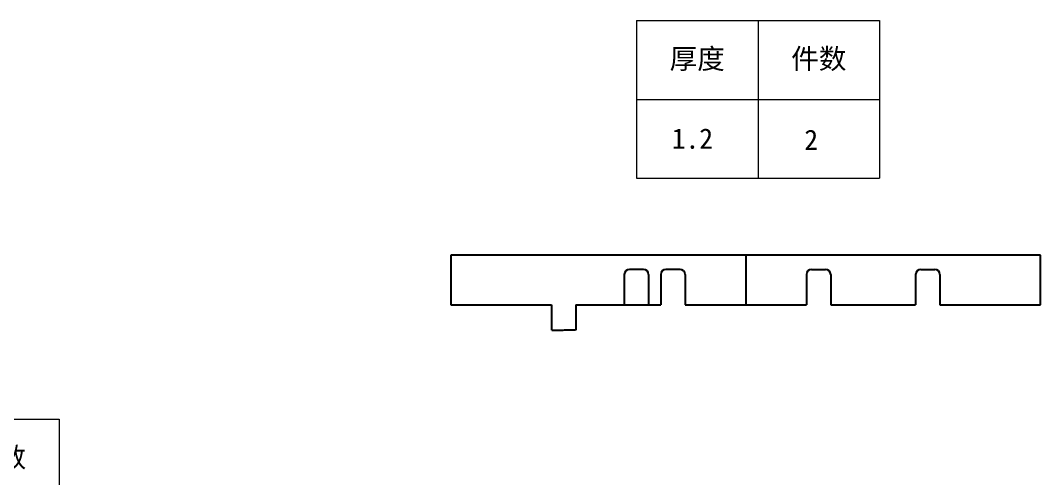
# Model space of a CAD drawing. Header units: inches. Extents: x -47 to 3258, y -98 to 2286.
# Drawn here: x 967 to 1975, y 633 to 1086 of the extents above; entities that cross this region are included whole.
import ezdxf
from ezdxf.enums import TextEntityAlignment as Align

# ---------------------------------------------------------------- set-up
doc = ezdxf.new("R2010")
doc.units = ezdxf.units.IN
doc.header["$MEASUREMENT"] = 0
doc.layers.add('标注线', color=3, linetype='Continuous', lineweight=18)
doc.styles.get("Standard").update_dxf_attribs({"font": 'txt', "bigfont": 'gbcbig.shx'})
doc.styles.add('宋体', font='')
doc.styles.get('宋体').set_extended_font_data('SimSun')
doc.dimstyles.get("Standard").update_dxf_attribs({"dimtxt": 0.18, "dimasz": 0.18, "dimexe": 0.18, "dimexo": 0.0625, "dimgap": 0.09, "dimtad": 0, "dimtih": 1, "dimtoh": 1, "dimdec": 4, "dimzin": 0, "dimdsep": 46, "dimtxsty": 'Standard', "dimcen": 0.09, "dimadec": 0, "dimazin": 0, "dimtfac": 1, "dimtdec": 4, "dimtofl": 0, "dimtmove": 0, "dimatfit": 3, "dimfxl": 0, "dimtolj": 1, "dimtzin": 0, "dimarcsym": 0})

# ---------------------------------------------------------------- blocks, each defined once
blk = doc.blocks.new('*T93')
at = {"layer": '标注线', "color": 0, "linetype": 'ByBlock', "lineweight": -2, "transparency": 16777216}
for p, q in [((0, 0), (120, 0)), ((0, 0), (0, -78)), ((60, 0), (60, -78)), ((120, 0), (120, -78)), ((0, -39), (120, -39)), ((0, -78), (120, -78))]:
    blk.add_line(p, q, dxfattribs=at)
at = {"layer": '标注线', "color": 0, "transparency": 16777216, "char_height": 10, "width": 57, "attachment_point": 5}
for s, insert in [('{\\fSimSun|b0|i0|c134|p2;厚度}', (30, -19.5)), ('{\\fSimSun|b0|i0|c134|p2;件数}', (90, -19.5))]:
    blk.add_mtext(s, dxfattribs=dict(at, insert=insert))
blk = doc.blocks.new('加工参数')
blk.add_blockref('*T93', (-60, 78))
at = {"layer": '标注线', "color": 0, "style": '宋体'}
for tag, p in [('6', (-32.4, 14.63)), ('1', (26.25, 14.02))]:
    blk.add_attdef(tag, text='', height=10, dxfattribs=at).set_placement(p, align=Align.CENTER)
blk = doc.blocks.new('*D115')
at = {"color": 0, "lineweight": -2, "transparency": 16777216}
for p, q in [((1491.7, 804.5), (1491.7, 779.4)), ((1515.7, 804.5), (1515.7, 779.4)), ((1491.9, 779.6), (1503.1, 779.6)), ((1515.5, 779.6), (1504.3, 779.6))]:
    blk.add_line(p, q, dxfattribs=at)
at = {"color": 0, "transparency": 16777216}
for points in [[(1491.9, 779.6), (1491.9, 779.5), (1491.7, 779.6)], [(1515.5, 779.6), (1515.5, 779.5), (1515.7, 779.6)]]:
    blk.add_solid(points, dxfattribs=at)
at = {"layer": 'DEFPOINTS', "color": 0, "transparency": 16777216}
for p in [(1491.7, 804.6), (1515.7, 804.6), (1515.7, 779.6)]:
    blk.add_point(p, dxfattribs=at)
at = {"color": 0, "transparency": 16777216, "insert": (1503.7, 779.6), "char_height": 0.18, "attachment_point": 5}
blk.add_mtext('\\A1;24.0000', dxfattribs=at)

msp = doc.modelspace()

# ---------------------------------------------------------------- linework, layer by layer
for p, q in [((1974.51643, 853.78601), (1392.31643, 853.78601)), ((1392.31643, 853.78601), (1392.31643, 804.58601)), ((1683.41643, 853.78601), (1683.41643, 804.58601)), ((1974.51643, 804.58601), (1974.51643, 853.78601)), ((1582.51643, 839.58601), (1568.51643, 839.58601)), ((1618.51643, 839.58601), (1604.51643, 839.58601)), ((1748.31643, 839.58601), (1762.31643, 839.58601)), ((1856.11643, 839.58601), (1870.11643, 839.58601)), ((1563.51643, 834.58601), (1563.51643, 804.58601)), ((1587.51643, 834.58601), (1587.51643, 804.58601)), ((1599.51643, 834.58601), (1599.51643, 804.58601)), ((1623.51643, 834.58601), (1623.51643, 804.58601)), ((1743.31643, 834.58601), (1743.31643, 804.58601)), ((1767.31643, 834.58601), (1767.31643, 804.58601)), ((1851.11643, 834.58601), (1851.11643, 804.58601)), ((1875.11643, 834.58601), (1875.11643, 804.58601)), ((1392.31643, 804.58601), (1491.71643, 804.58601)), ((1515.71643, 804.58601), (1599.51643, 804.58601)), ((1623.51643, 804.58601), (1743.31643, 804.58601)), ((1767.31643, 804.58601), (1851.11643, 804.58601)), ((1875.11643, 804.58601), (1974.51643, 804.58601))]:
    msp.add_line(p, q)
for centre, start, end in [((1568.51643, 834.58601), 90, 180), ((1582.51643, 834.58601), 0, 90), ((1604.51643, 834.58601), 90, 180), ((1618.51643, 834.58601), 0, 90), ((1748.31643, 834.58601), 90, 180), ((1762.31643, 834.58601), 0, 90), ((1856.11643, 834.58601), 90, 180), ((1870.11643, 834.58601), 0, 90)]:
    msp.add_arc(centre, 5, start, end)

# ---------------------------------------------------------------- block references
at = {"layer": '标注线', "xscale": 2, "yscale": 2, "zscale": 2}
for p in [(1695.54804, 929.60929), (885.75089, 535.73602)]:
    msp.add_blockref('加工参数', p, dxfattribs=at).add_auto_attribs({'1': '2', '6': '1.2'})

# ---------------------------------------------------------------- dimensions: what is measured, and where the dimension line sits
dim = msp.add_linear_dim(base=(1515.71643, 779.56865), p1=(1491.71643, 804.58601), p2=(1515.71643, 804.58601), dimstyle='Standard', override={"dimarcsym": 1})
dim.commit()
dim.dimension.update_dxf_attribs({"geometry": '*D115', "text_midpoint": (1503.71643, 779.56865)})

doc.saveas('drawing.dxf')
